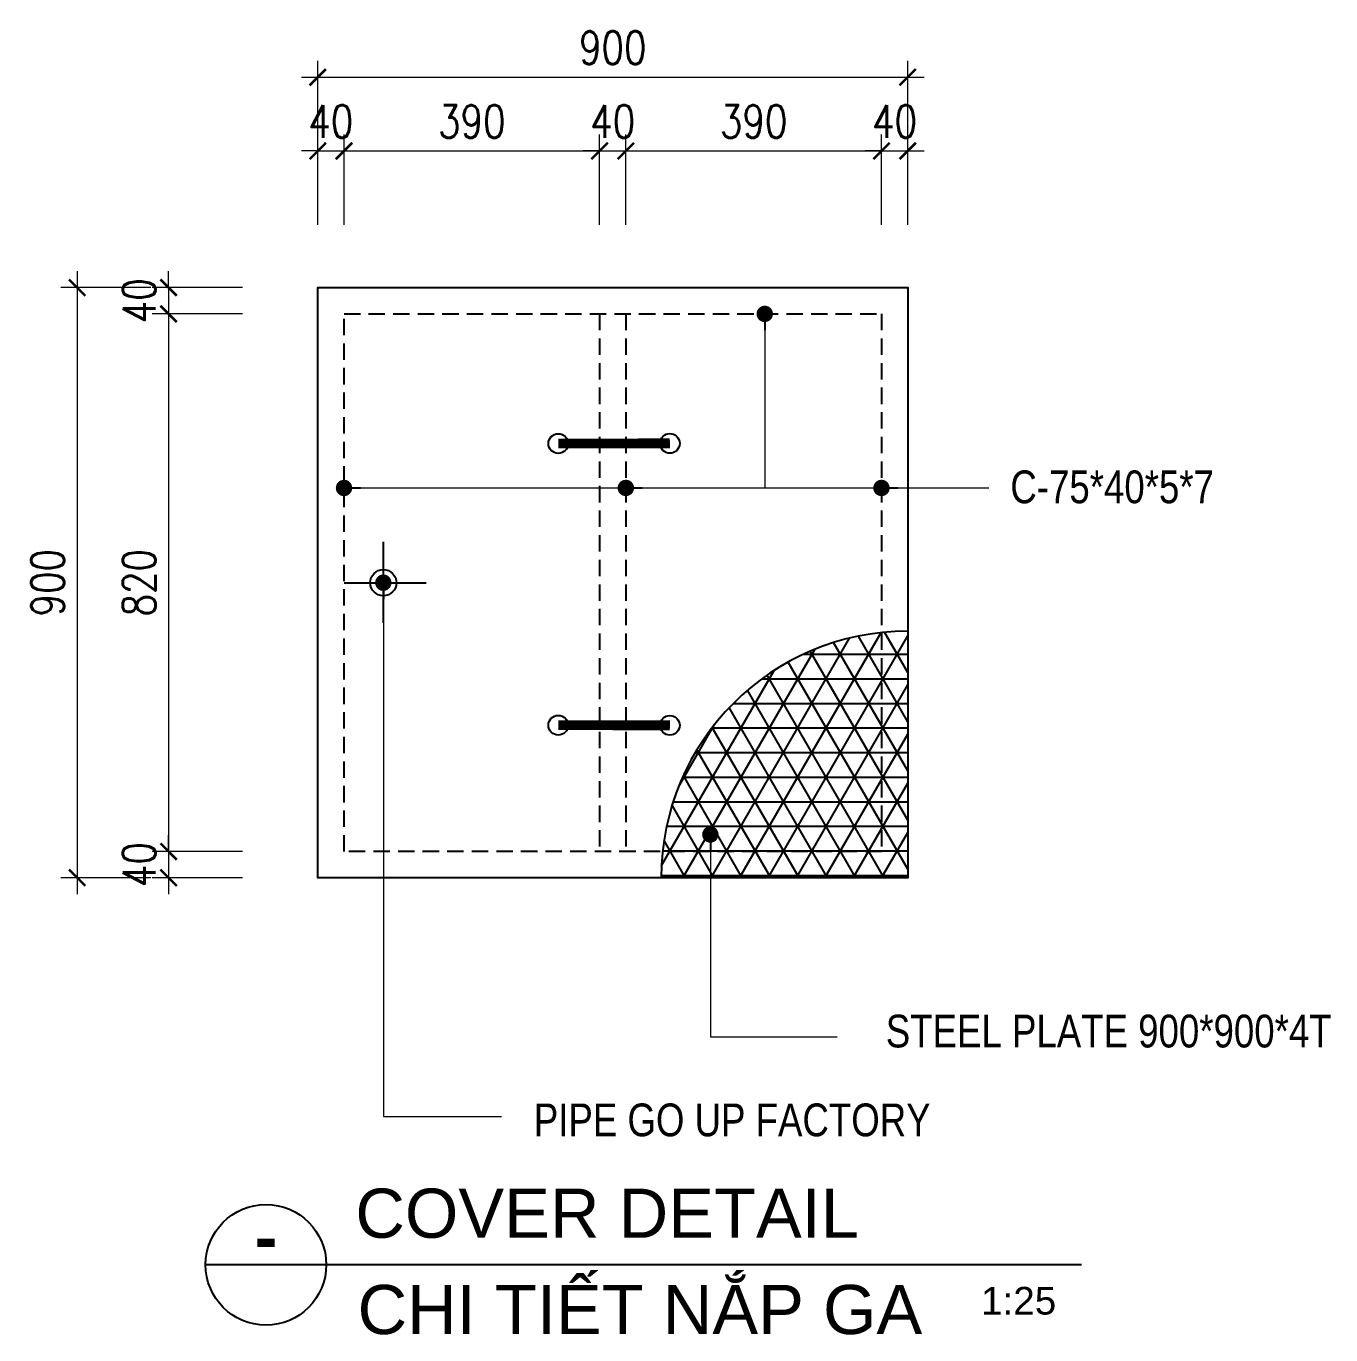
# Model space of a CAD drawing. Header units: millimetres. Extents: x -890659 to 619123, y -92608 to 21550.
# Drawn here: x 614200 to 616190, y -67901 to -65905 of the extents above; entities that cross this region are included whole.
import ezdxf
from ezdxf.enums import TextEntityAlignment as Align

# ---------------------------------------------------------------- set-up
doc = ezdxf.new("R2010")
doc.units = ezdxf.units.MM
doc.header["$LTSCALE"] = 2000
doc.header["$MEASUREMENT"] = 0
doc.header["$PDMODE"] = 32
doc.header["$PDSIZE"] = 0.15
doc.linetypes.add('CONTINOUS', pattern=[0])
doc.linetypes.add('HIDDEN', pattern=[0.375, 0.25, -0.125])
doc.layers.get('0').update_dxf_attribs({"linetype": 'CONTINUOUS'})
doc.layers.get('DEFPOINTS').update_dxf_attribs({"color": 171, "linetype": 'CONTINUOUS'})
doc.layers.add('01. Water supply', color=3, linetype='CONTINUOUS', lineweight=15)
doc.layers.add('Ban ho ga', color=7, linetype='CONTINUOUS', lineweight=25)
for name, color, linetype in [('AD-Dimension', 14, 'CONTINUOUS'), ('AD-Hatch', 251, 'CONTINUOUS'), ('AD-Text', 7, 'CONTINUOUS'), ('Dimension', 14, 'CONTINUOUS')]:
    doc.layers.add(name, color=color, linetype=linetype)
doc.styles.add('DIM', font='romans.shx', dxfattribs={"width": 0.8})
doc.styles.add('ISo a2 dam', font='arialbd.ttf', dxfattribs={"width": 0.85})
doc.styles.add('iso a2 thuong', font='arial.ttf')
doc.styles.add('kara', font='arial.ttf')
doc.dimstyles.new('AD-25', dxfattribs={"dimscale": 25, "dimtxt": 2, "dimasz": 1, "dimexe": 1, "dimexo": 0, "dimgap": 0.8, "dimtad": 1, "dimdec": 0, "dimzin": 0, "dimdsep": 46, "dimtxsty": 'DIM', "dimblk": 'ARCHTICK', "dimcen": 0.09, "dimdle": 1, "dimclrd": 14, "dimclre": 14, "dimclrt": 7, "dimadec": 0, "dimazin": 0, "dimtfac": 1, "dimtdec": 0, "dimtix": 1, "dimtmove": 2, "dimatfit": 3, "dimldrblk": 'DOT', "dimfxl": 4.5, "dimfxlon": 1, "dimtolj": 1, "dimtzin": 0, "dimlwd": 13, "dimlwe": 13, "dimarcsym": 0})

# ---------------------------------------------------------------- blocks, each defined once
blk = doc.blocks.new('_ARCHTICK')
at = {"color": 0, "linetype": 'ByBlock', "const_width": 0.15}
blk.add_lwpolyline([(-0.5, -0.5), (0.5, 0.5)], dxfattribs=at)
blk = doc.blocks.new('*D139')
at = {"layer": 'AD-Dimension', "color": 14, "linetype": 'CONTINOUS', "lineweight": 13, "ltscale": 100, "transparency": 16777216}
for p, q in [((614644.6, -66095), (614644.6, -65957.5)), ((615544.6, -66095), (615544.6, -65957.5)), ((614619.6, -65982.5), (615569.6, -65982.5))]:
    blk.add_line(p, q, dxfattribs=at)
at = {"layer": 'DEFPOINTS', "color": 0, "ltscale": 100, "transparency": 16777216}
for p in [(615544.6, -65982.5), (614644.6, -66303.5), (615544.6, -66303.5)]:
    blk.add_point(p, dxfattribs=at)
at = {"layer": 'AD-Dimension', "color": 14, "lineweight": 13, "ltscale": 100, "transparency": 16777216, "xscale": 25, "yscale": 25, "zscale": 25, "rotation": 180}
blk.add_blockref('_ARCHTICK', (614644.6, -65982.5), dxfattribs=at)
at = {"layer": 'AD-Dimension', "color": 14, "lineweight": 13, "ltscale": 100, "transparency": 16777216, "xscale": 25, "yscale": 25, "zscale": 25}
blk.add_blockref('_ARCHTICK', (615544.6, -65982.5), dxfattribs=at)
at = {"layer": 'AD-Dimension', "color": 7, "ltscale": 100, "transparency": 16777216, "insert": (615094.6, -65937.5), "char_height": 50, "attachment_point": 5, "style": 'DIM'}
blk.add_mtext('\\A1;900', dxfattribs=at)
blk = doc.blocks.new('_Dot')
at = {"color": 0, "linetype": 'ByBlock', "lineweight": -2}
blk.add_line((-0.5, 0), (-1, 0), dxfattribs=at)
at = {"color": 0, "linetype": 'ByBlock', "const_width": 0.5}
blk.add_lwpolyline([(-0.25, 0, 1), (0.25, 0, 1)], format="xyb", close=True, dxfattribs=at)
blk = doc.blocks.new('*D140')
at = {"layer": '01. Water supply', "color": 14, "linetype": 'CONTINOUS', "lineweight": 13, "transparency": 16777216}
for p, q in [((614644.6, -66207.5), (614644.6, -66070)), ((614684.6, -66207.5), (614684.6, -66070)), ((614644.6, -66095), (614619.6, -66095)), ((614644.6, -66095), (614684.6, -66095)), ((614684.6, -66095), (614709.6, -66095))]:
    blk.add_line(p, q, dxfattribs=at)
at = {"layer": 'DEFPOINTS', "color": 0, "linetype": 'ByBlock', "transparency": 16777216}
for p in [(614684.6, -66095), (614644.6, -66303.5), (614684.6, -66343.5)]:
    blk.add_point(p, dxfattribs=at)
at = {"layer": '01. Water supply', "color": 14, "linetype": 'ByBlock', "lineweight": 13, "transparency": 16777216, "xscale": 25, "yscale": 25, "zscale": 25}
blk.add_blockref('_ARCHTICK', (614644.6, -66095), dxfattribs=at)
at = {"layer": '01. Water supply', "color": 14, "linetype": 'ByBlock', "lineweight": 13, "transparency": 16777216, "xscale": 25, "yscale": 25, "zscale": 25, "rotation": 180}
blk.add_blockref('_ARCHTICK', (614684.6, -66095), dxfattribs=at)
at = {"layer": '01. Water supply', "color": 7, "linetype": 'ByBlock', "transparency": 16777216, "insert": (614664.6, -66050), "char_height": 50, "attachment_point": 5, "style": 'DIM'}
blk.add_mtext('\\A1;40', dxfattribs=at)
blk = doc.blocks.new('*D141')
at = {"layer": '01. Water supply', "color": 14, "linetype": 'CONTINOUS', "lineweight": 13, "transparency": 16777216}
for p, q in [((614684.6, -66207.5), (614684.6, -66070)), ((615074.6, -66207.5), (615074.6, -66070)), ((614659.6, -66095), (615099.6, -66095))]:
    blk.add_line(p, q, dxfattribs=at)
at = {"layer": 'DEFPOINTS', "color": 0, "linetype": 'ByBlock', "transparency": 16777216}
for p in [(615074.6, -66095), (614684.6, -66343.5), (615074.6, -66343.5)]:
    blk.add_point(p, dxfattribs=at)
at = {"layer": '01. Water supply', "color": 14, "linetype": 'ByBlock', "lineweight": 13, "transparency": 16777216, "xscale": 25, "yscale": 25, "zscale": 25, "rotation": 180}
blk.add_blockref('_ARCHTICK', (614684.6, -66095), dxfattribs=at)
at = {"layer": '01. Water supply', "color": 14, "linetype": 'ByBlock', "lineweight": 13, "transparency": 16777216, "xscale": 25, "yscale": 25, "zscale": 25}
blk.add_blockref('_ARCHTICK', (615074.6, -66095), dxfattribs=at)
at = {"layer": '01. Water supply', "color": 7, "linetype": 'ByBlock', "transparency": 16777216, "insert": (614879.6, -66050), "char_height": 50, "attachment_point": 5, "style": 'DIM'}
blk.add_mtext('\\A1;390', dxfattribs=at)
blk = doc.blocks.new('*D142')
at = {"layer": '01. Water supply', "color": 14, "linetype": 'CONTINOUS', "lineweight": 13, "transparency": 16777216}
for p, q in [((615074.6, -66207.5), (615074.6, -66070)), ((615114.6, -66207.5), (615114.6, -66070)), ((615074.6, -66095), (615049.6, -66095)), ((615074.6, -66095), (615114.6, -66095)), ((615114.6, -66095), (615139.6, -66095))]:
    blk.add_line(p, q, dxfattribs=at)
at = {"layer": 'DEFPOINTS', "color": 0, "linetype": 'ByBlock', "transparency": 16777216}
for p in [(615114.6, -66095), (615074.6, -66343.5), (615114.6, -66343.5)]:
    blk.add_point(p, dxfattribs=at)
at = {"layer": '01. Water supply', "color": 14, "linetype": 'ByBlock', "lineweight": 13, "transparency": 16777216, "xscale": 25, "yscale": 25, "zscale": 25}
blk.add_blockref('_ARCHTICK', (615074.6, -66095), dxfattribs=at)
at = {"layer": '01. Water supply', "color": 14, "linetype": 'ByBlock', "lineweight": 13, "transparency": 16777216, "xscale": 25, "yscale": 25, "zscale": 25, "rotation": 180}
blk.add_blockref('_ARCHTICK', (615114.6, -66095), dxfattribs=at)
at = {"layer": '01. Water supply', "color": 7, "linetype": 'ByBlock', "transparency": 16777216, "insert": (615094.6, -66050), "char_height": 50, "attachment_point": 5, "style": 'DIM'}
blk.add_mtext('\\A1;40', dxfattribs=at)
blk = doc.blocks.new('*D143')
at = {"layer": '01. Water supply', "color": 14, "linetype": 'CONTINOUS', "lineweight": 13, "transparency": 16777216}
for p, q in [((615114.6, -66207.5), (615114.6, -66070)), ((615504.6, -66207.5), (615504.6, -66070)), ((615089.6, -66095), (615529.6, -66095))]:
    blk.add_line(p, q, dxfattribs=at)
at = {"layer": 'DEFPOINTS', "color": 0, "linetype": 'ByBlock', "transparency": 16777216}
for p in [(615504.6, -66095), (615114.6, -66343.5), (615504.6, -66343.5)]:
    blk.add_point(p, dxfattribs=at)
at = {"layer": '01. Water supply', "color": 14, "linetype": 'ByBlock', "lineweight": 13, "transparency": 16777216, "xscale": 25, "yscale": 25, "zscale": 25, "rotation": 180}
blk.add_blockref('_ARCHTICK', (615114.6, -66095), dxfattribs=at)
at = {"layer": '01. Water supply', "color": 14, "linetype": 'ByBlock', "lineweight": 13, "transparency": 16777216, "xscale": 25, "yscale": 25, "zscale": 25}
blk.add_blockref('_ARCHTICK', (615504.6, -66095), dxfattribs=at)
at = {"layer": '01. Water supply', "color": 7, "linetype": 'ByBlock', "transparency": 16777216, "insert": (615309.6, -66050), "char_height": 50, "attachment_point": 5, "style": 'DIM'}
blk.add_mtext('\\A1;390', dxfattribs=at)
blk = doc.blocks.new('*D144')
at = {"layer": '01. Water supply', "color": 14, "linetype": 'CONTINOUS', "lineweight": 13, "transparency": 16777216}
for p, q in [((615504.6, -66207.5), (615504.6, -66070)), ((615544.6, -66207.5), (615544.6, -66070)), ((615504.6, -66095), (615479.6, -66095)), ((615504.6, -66095), (615544.6, -66095)), ((615544.6, -66095), (615569.6, -66095))]:
    blk.add_line(p, q, dxfattribs=at)
at = {"layer": 'DEFPOINTS', "color": 0, "linetype": 'ByBlock', "transparency": 16777216}
for p in [(615544.6, -66095), (615544.6, -66303.5), (615504.6, -66343.5)]:
    blk.add_point(p, dxfattribs=at)
at = {"layer": '01. Water supply', "color": 14, "linetype": 'ByBlock', "lineweight": 13, "transparency": 16777216, "xscale": 25, "yscale": 25, "zscale": 25}
blk.add_blockref('_ARCHTICK', (615504.6, -66095), dxfattribs=at)
at = {"layer": '01. Water supply', "color": 14, "linetype": 'ByBlock', "lineweight": 13, "transparency": 16777216, "xscale": 25, "yscale": 25, "zscale": 25, "rotation": 180}
blk.add_blockref('_ARCHTICK', (615544.6, -66095), dxfattribs=at)
at = {"layer": '01. Water supply', "color": 7, "linetype": 'ByBlock', "transparency": 16777216, "insert": (615524.6, -66050), "char_height": 50, "attachment_point": 5, "style": 'DIM'}
blk.add_mtext('\\A1;40', dxfattribs=at)
blk = doc.blocks.new('*D145')
at = {"layer": 'DEFPOINTS', "color": 0, "linetype": 'ByBlock', "transparency": 16777216}
for p in [(614644.6, -66303.5), (614417, -66343.5), (614684.6, -66343.5)]:
    blk.add_point(p, dxfattribs=at)
at = {"layer": 'Dimension', "color": 14, "linetype": 'CONTINOUS', "lineweight": 13, "transparency": 16777216}
for p, q in [((614417, -66303.5), (614417, -66278.5)), ((614529.5, -66303.5), (614392, -66303.5)), ((614417, -66303.5), (614417, -66343.5)), ((614529.5, -66343.5), (614392, -66343.5)), ((614417, -66343.5), (614417, -66368.5))]:
    blk.add_line(p, q, dxfattribs=at)
at = {"layer": 'Dimension', "color": 14, "linetype": 'ByBlock', "lineweight": 13, "transparency": 16777216, "xscale": 25, "yscale": 25, "zscale": 25}
for p, rotation in [((614417, -66303.5), 270), ((614417, -66343.5), 90)]:
    blk.add_blockref('_ARCHTICK', p, dxfattribs=dict(at, rotation=rotation))
at = {"layer": 'Dimension', "color": 7, "linetype": 'ByBlock', "transparency": 16777216, "insert": (614372, -66323.5), "char_height": 50, "attachment_point": 5, "rotation": 90, "style": 'DIM'}
blk.add_mtext('\\A1;40', dxfattribs=at)
blk = doc.blocks.new('*D146')
at = {"layer": 'DEFPOINTS', "color": 0, "linetype": 'ByBlock', "transparency": 16777216}
for p in [(614684.6, -66343.5), (614417, -67163.5), (614684.6, -67163.5)]:
    blk.add_point(p, dxfattribs=at)
at = {"layer": 'Dimension', "color": 14, "linetype": 'CONTINOUS', "lineweight": 13, "transparency": 16777216}
for p, q in [((614417, -66318.5), (614417, -67188.5)), ((614529.5, -66343.5), (614392, -66343.5)), ((614529.5, -67163.5), (614392, -67163.5))]:
    blk.add_line(p, q, dxfattribs=at)
at = {"layer": 'Dimension', "color": 14, "linetype": 'ByBlock', "lineweight": 13, "transparency": 16777216, "xscale": 25, "yscale": 25, "zscale": 25}
for p, rotation in [((614417, -66343.5), 90), ((614417, -67163.5), 270)]:
    blk.add_blockref('_ARCHTICK', p, dxfattribs=dict(at, rotation=rotation))
at = {"layer": 'Dimension', "color": 7, "linetype": 'ByBlock', "transparency": 16777216, "insert": (614372, -66753.5), "char_height": 50, "attachment_point": 5, "rotation": 90, "style": 'DIM'}
blk.add_mtext('\\A1;820', dxfattribs=at)
blk = doc.blocks.new('*D147')
at = {"layer": 'DEFPOINTS', "color": 0, "linetype": 'ByBlock', "transparency": 16777216}
for p in [(614684.6, -67163.5), (614417, -67203.5), (614684.6, -67203.5)]:
    blk.add_point(p, dxfattribs=at)
at = {"layer": 'Dimension', "color": 14, "linetype": 'CONTINOUS', "lineweight": 13, "transparency": 16777216}
for p, q in [((614417, -67163.5), (614417, -67138.5)), ((614529.5, -67163.5), (614392, -67163.5)), ((614417, -67163.5), (614417, -67203.5)), ((614529.5, -67203.5), (614392, -67203.5)), ((614417, -67203.5), (614417, -67228.5))]:
    blk.add_line(p, q, dxfattribs=at)
at = {"layer": 'Dimension', "color": 14, "linetype": 'ByBlock', "lineweight": 13, "transparency": 16777216, "xscale": 25, "yscale": 25, "zscale": 25}
for p, rotation in [((614417, -67163.5), 270), ((614417, -67203.5), 90)]:
    blk.add_blockref('_ARCHTICK', p, dxfattribs=dict(at, rotation=rotation))
at = {"layer": 'Dimension', "color": 7, "linetype": 'ByBlock', "transparency": 16777216, "insert": (614372, -67183.5), "char_height": 50, "attachment_point": 5, "rotation": 90, "style": 'DIM'}
blk.add_mtext('\\A1;40', dxfattribs=at)
blk = doc.blocks.new('*D148')
at = {"layer": 'DEFPOINTS', "color": 0, "linetype": 'ByBlock', "transparency": 16777216}
for p in [(614806.5, -66303.5), (614277.5, -67203.5), (614806.5, -67203.5)]:
    blk.add_point(p, dxfattribs=at)
at = {"layer": 'Dimension', "color": 14, "linetype": 'CONTINOUS', "lineweight": 13, "transparency": 16777216}
for p, q in [((614277.5, -66278.5), (614277.5, -67228.5)), ((614390, -66303.5), (614252.5, -66303.5)), ((614390, -67203.5), (614252.5, -67203.5))]:
    blk.add_line(p, q, dxfattribs=at)
at = {"layer": 'Dimension', "color": 14, "linetype": 'ByBlock', "lineweight": 13, "transparency": 16777216, "xscale": 25, "yscale": 25, "zscale": 25}
for p, rotation in [((614277.5, -66303.5), 90), ((614277.5, -67203.5), 270)]:
    blk.add_blockref('_ARCHTICK', p, dxfattribs=dict(at, rotation=rotation))
at = {"layer": 'Dimension', "color": 7, "linetype": 'ByBlock', "transparency": 16777216, "insert": (614232.5, -66753.5), "char_height": 50, "attachment_point": 5, "rotation": 90, "style": 'DIM'}
blk.add_mtext('\\A1;900', dxfattribs=at)
blk = doc.blocks.new('*U106')
for p, q in [((345.4, 0), (-345.4, 0)), ((4670.6, 0), (343.5, 0))]:
    blk.add_line(p, q)
blk.add_circle((0, 0), 345.4)
at = {"style": 'ISo a2 dam'}
blk.add_attdef('DET#', text='', height=175, dxfattribs=at).set_placement((0, 70), align=Align.CENTER)
for tag, p, height, style in [('DETAIL_TITLE', (435.5, 70), 175, 'ISo a2 dam'), ('VIET', (435.5, -161.9), 125, 'iso a2 thuong'), ('SCALE', (2545.4, -161.9), 105, 'iso a2 thuong')]:
    blk.add_attdef(tag, p, '', height=height, dxfattribs=dict(style=style))

msp = doc.modelspace()

# ---------------------------------------------------------------- hatches: boundary and pattern name
at = {"layer": 'AD-Hatch', "linetype": 'ByBlock'}
h = msp.add_hatch(dxfattribs=at)
h.set_pattern_fill('NET3', color=256, scale=300, style=0)
h.set_pattern_definition([(0, (239, 0), (0, 37.5), []), (60, (239, 0), (-32.4759526, 18.75), []), (120, (239, 0), (-32.4759526, -18.75), [])])
h.paths.add_polyline_path([(615504.6, -66829.6, 0.353072), (615170.7, -67163.5), (615504.6, -67163.5)], flags=17)
h.paths.add_polyline_path([(615544.6, -66827.5, 0.026651), (615504.6, -66829.6), (615504.6, -67163.5), (615170.7, -67163.5, 0.026651), (615168.6, -67203.5), (615544.6, -67203.5)])

# ---------------------------------------------------------------- linework, layer by layer
at = {"layer": 'AD-Dimension', "ltscale": 100, "const_width": 15}
for points in [[(615181.7, -66541), (615011.5, -66541.2)], [(615011.5, -66970.8), (615181.7, -66971)]]:
    msp.add_lwpolyline(points, dxfattribs=at)
at = {"layer": 'AD-Hatch', "ltscale": 100}
for centre in [(615011.5, -66541.2), (615011.5, -66541.2), (615181.7, -66541), (615011.5, -66970.8), (615181.7, -66971), (615181.7, -66971)]:
    msp.add_circle(centre, 15, dxfattribs=at)
at = {"layer": 'Ban ho ga', "ltscale": 100}
for points in [[(614644.6, -66798.5), (614644.6, -66303.5), (615544.6, -66303.5), (615544.6, -66798.5)], [(615544.6, -66808.5), (615544.6, -67203.5), (614644.6, -67203.5), (614644.6, -66808.5)]]:
    msp.add_lwpolyline(points, dxfattribs=at)
msp.add_lwpolyline([(614644.6, -66303.5), (615544.6, -66303.5), (615544.6, -67203.5), (614644.6, -67203.5)], close=True, dxfattribs=at)
at = {"layer": 'Ban ho ga', "linetype": 'HIDDEN', "ltscale": 0.05}
msp.add_lwpolyline([(614684.6, -66343.5), (615504.6, -66343.5), (615504.6, -67163.5), (614684.6, -67163.5)], close=True, dxfattribs=at)
for points in [[(615074.6, -66343.5), (615074.6, -67163.5)], [(615114.6, -66343.5), (615114.6, -67163.5)]]:
    msp.add_lwpolyline(points, dxfattribs=at)
at = {"layer": 'Ban ho ga', "ltscale": 100}
msp.add_arc((615544.6, -67203.5), 376, 90, 180, dxfattribs=at)
at = {"layer": 'Dimension', "linetype": 'ByBlock'}
for points in [[(614744.6, -66814.5), (614744.6, -66691)], [(614684.6, -66753.5), (614810, -66753.5)]]:
    msp.add_lwpolyline(points, dxfattribs=at)
msp.add_circle((614744.6, -66753.5), 20, dxfattribs=at)

# ---------------------------------------------------------------- block references
at = {"layer": 'AD-Text'}
ref = msp.add_blockref('*U106', (614565.5, -67793.8), dxfattribs=dict(at, xscale=0.2664473684210525, yscale=0.2664473684210525, zscale=0.2664473684210525))
ref.add_attrib('VIET', 'CHI TIẾT NẮP GA', (614705.3, -67899.5), dxfattribs={"layer": '0', "height": 75, "style": 'iso a2 thuong'})
ref.add_attrib('DETAIL_TITLE', 'COVER DETAIL', dxfattribs={"layer": '0', "height": 75, "style": 'iso a2 thuong'}).set_placement((614701.9, -67775.1), align=Align.BOTTOM_LEFT)
ref.add_attrib('SCALE', '1:25', (615656.5, -67869.7), dxfattribs={"layer": '0', "height": 42.19, "style": 'iso a2 thuong'})
ref.add_attrib('DET#', '-', dxfattribs={"layer": '0', "height": 75, "style": 'ISo a2 dam'}).set_placement((614565.5, -67788.5), align=Align.CENTER)

# ---------------------------------------------------------------- texts
at = {"layer": 'AD-Text', "style": 'kara', "width": 0.8}
for s, p in [('C-75*40*5*7', (615701.2, -66632.3)), ('STEEL PLATE 900*900*4T', (615511.2, -67462.3)), ('PIPE GO UP FACTORY', (614974.2, -67597.8))]:
    msp.add_text(s, height=50, dxfattribs=at).set_placement(p)

# ---------------------------------------------------------------- dimensions: what is measured, and where the dimension line sits
at = {"layer": '01. Water supply', "linetype": 'ByBlock'}
for base, p1, p2, picture, middle in [((614684.6, -66095), (614644.6, -66303.5), (614684.6, -66343.5), '*D140', (614664.6, -66050)), ((615074.6, -66095), (614684.6, -66343.5), (615074.6, -66343.5), '*D141', (614879.6, -66050)), ((615114.6, -66095), (615074.6, -66343.5), (615114.6, -66343.5), '*D142', (615094.6, -66050)), ((615504.6, -66095), (615114.6, -66343.5), (615504.6, -66343.5), '*D143', (615309.6, -66050)), ((615544.6, -66095), (615504.6, -66343.5), (615544.6, -66303.5), '*D144', (615524.6, -66050))]:
    dim = msp.add_linear_dim(base=base, p1=p1, p2=p2, dimstyle='AD-25', dxfattribs=at)
    dim.commit()
    dim.dimension.update_dxf_attribs({"geometry": picture, "text_midpoint": middle})
at = {"layer": 'AD-Dimension', "ltscale": 100}
dim = msp.add_linear_dim(base=(615544.6, -65982.5), p1=(614644.6, -66303.5), p2=(615544.6, -66303.5), dimstyle='AD-25', dxfattribs=at)
dim.commit()
dim.dimension.update_dxf_attribs({"geometry": '*D139', "text_midpoint": (615094.6, -65937.5)})
at = {"layer": 'Dimension', "linetype": 'ByBlock'}
for base, p1, p2, picture, middle in [((614277.5, -67203.5), (614806.5, -66303.5), (614806.5, -67203.5), '*D148', (614232.5, -66753.5)), ((614417, -66343.5), (614644.6, -66303.5), (614684.6, -66343.5), '*D145', (614372, -66323.5)), ((614417, -67163.5), (614684.6, -66343.5), (614684.6, -67163.5), '*D146', (614372, -66753.5)), ((614417, -67203.5), (614684.6, -67163.5), (614684.6, -67203.5), '*D147', (614372, -67183.5))]:
    dim = msp.add_linear_dim(base=base, p1=p1, p2=p2, angle=90, dimstyle='AD-25', dxfattribs=at)
    dim.commit()
    dim.dimension.update_dxf_attribs({"geometry": picture, "text_midpoint": middle})

# ---------------------------------------------------------------- leaders
for points in [[(615326.5, -66343.5), (615326.5, -66609)], [(614684.6, -66609), (615238.5, -66609)], [(615114.6, -66609), (615668.5, -66609)], [(615504.6, -66609), (615668.5, -66609)], [(614744.6, -66753.5), (614744.6, -67567.5), (614925, -67567.5)], [(615243.5, -67137.5), (615243.5, -67446), (615437, -67446)]]:
    msp.add_leader(points, dimstyle='AD-25', override={"dimgap": 0.8, "dimtad": 0}, dxfattribs=at)

doc.saveas('drawing.dxf')
